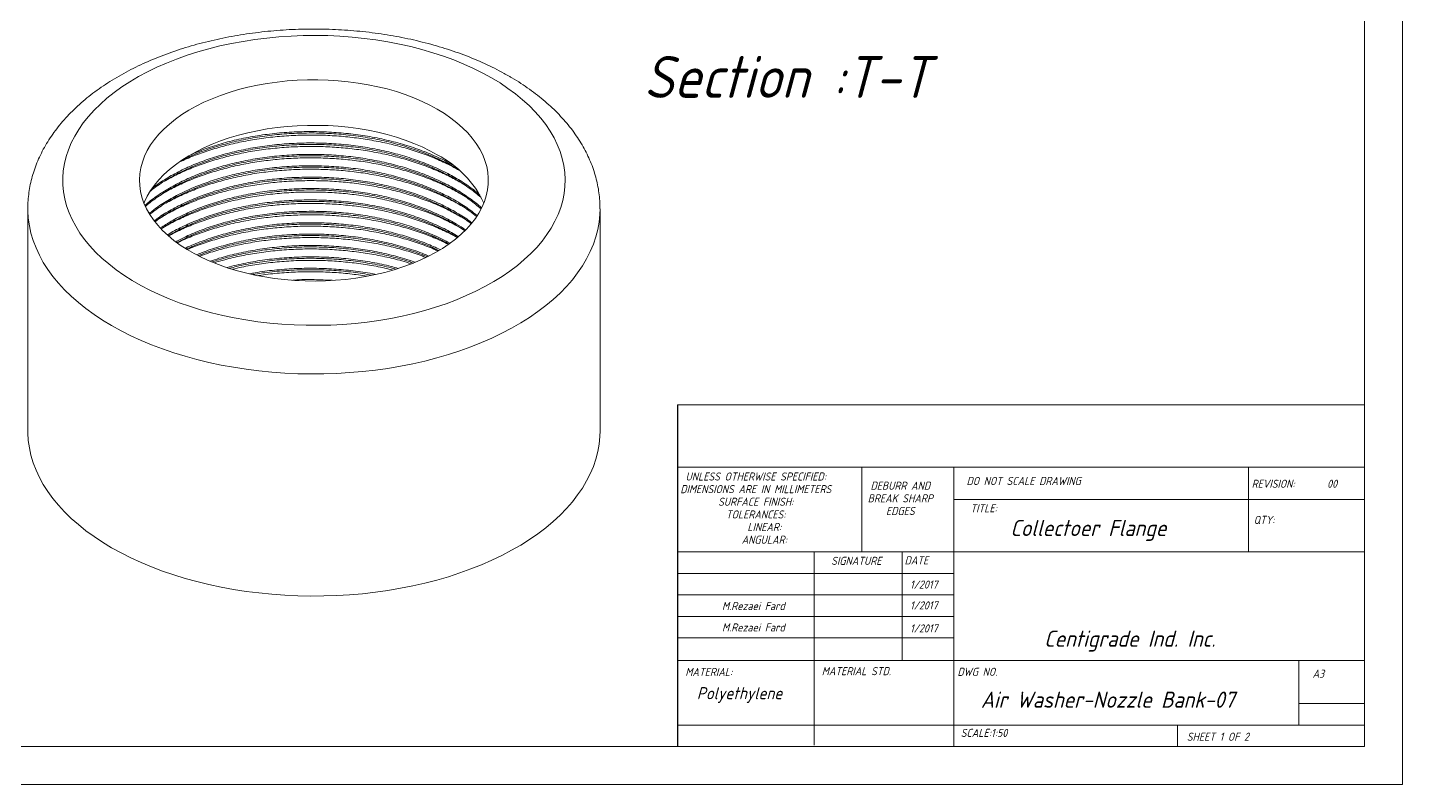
# Model space of a CAD drawing. Header units: millimetres. Extents: x 1113 to 4122, y 572 to 2689.
# Drawn here: x 2151 to 4122, y 572 to 1657 of the extents above; entities that cross this region are included whole.
import ezdxf

# ---------------------------------------------------------------- set-up
doc = ezdxf.new("R2010")
doc.units = ezdxf.units.MM
doc.linetypes.add('SLD-Solid', pattern=[0])
doc.styles.add('GENISO', font='geniso.shx', dxfattribs={"oblique": 15})

msp = doc.modelspace()

# ---------------------------------------------------------------- linework, layer by layer
at = {"color": 3, "linetype": 'SLD-Solid', "lineweight": 0}
for p, q in [((2151.8, 1397.3), (2151.8, 1078.9)), ((2971.8, 1078.9), (2971.8, 1397.3))]:
    msp.add_line(p, q, dxfattribs=at)
at = {"color": 7, "linetype": 'SLD-Solid', "lineweight": 0}
for p, q in [((3082.9, 1116.4), (4067.4, 1116.4)), ((3082.9, 1026.9), (4067.4, 1026.9)), ((3346.8, 1026.9), (3346.8, 905.5)), ((3478.7, 1026.9), (3478.7, 626.4)), ((3901.3, 905.5), (3901.3, 1026.9)), ((4067.4, 980.7), (3478.7, 980.7)), ((4067.4, 905.5), (3082.9, 905.5)), ((3278.6, 905.5), (3278.6, 628.2)), ((3404.8, 905.5), (3404.8, 749.6)), ((3478.7, 628.2), (3478.7, 905.5)), ((3478.7, 874.7), (3082.9, 874.7)), ((3478.7, 843.9), (3082.9, 843.9)), ((3478.7, 813.1), (3082.9, 813.1)), ((3478.7, 782.2), (3082.9, 782.2)), ((3082.9, 749.6), (4067.4, 749.6)), ((3973.2, 657.2), (3973.2, 749.6)), ((4067.4, 688), (3973.2, 688)), ((3082.9, 657.2), (4067.4, 657.2)), ((3799.2, 626.4), (3799.2, 657.2))]:
    msp.add_line(p, q, dxfattribs=at)
msp.add_line((3082.9, 1116.4), (3082.9, 626.4))
for points in [[(1113.2, 572), (1113.2, 2688.9), (4121.8, 2688.9), (4121.8, 572)], [(1167.6, 626.4), (1167.6, 2634.5), (4067.4, 2634.5), (4067.4, 626.4)]]:
    msp.add_lwpolyline(points, close=True, dxfattribs=at)
at = {"color": 3, "linetype": 'SLD-Solid', "lineweight": 0, "flags": 128}
for points in [[(2816.4, 1585.1), (2803.7, 1592.1), (2790.4, 1598.7), (2776.6, 1604.9), (2762.3, 1610.8), (2747.5, 1616.2), (2732.2, 1621.2), (2716.6, 1625.8), (2700.6, 1629.9), (2684.2, 1633.6), (2667.6, 1636.8), (2650.7, 1639.5), (2633.6, 1641.8), (2616.4, 1643.6), (2599, 1644.9), (2581.5, 1645.7), (2564, 1646), (2546.5, 1645.8), (2529, 1645.1), (2511.6, 1644), (2494.3, 1642.3), (2477.1, 1640.2), (2460.2, 1637.5), (2443.5, 1634.4), (2427.1, 1630.9), (2411, 1626.9), (2395.3, 1622.4), (2379.9, 1617.5), (2365, 1612.2), (2350.6, 1606.4), (2336.6, 1600.3), (2323.2, 1593.8), (2310.4, 1586.9), (2298.1, 1579.7), (2286.5, 1572.1), (2275.5, 1564.2), (2265.2, 1556), (2255.7, 1547.5), (2246.8, 1538.8), (2238.7, 1529.8), (2231.3, 1520.6), (2224.8, 1511.2), (2219, 1501.7), (2214.1, 1492), (2209.9, 1482.1), (2206.7, 1472.2), (2204.2, 1462.2), (2202.6, 1452.1), (2201.9, 1442), (2202, 1431.8), (2202.9, 1421.7), (2204.7, 1411.7), (2207.4, 1401.7), (2210.9, 1391.7), (2215.2, 1381.9), (2220.4, 1372.3), (2226.3, 1362.7), (2233.1, 1353.4), (2240.6, 1344.3), (2248.9, 1335.4), (2258, 1326.7), (2267.8, 1318.3), (2278.2, 1310.1), (2289.3, 1302.3), (2301.1, 1294.8), (2313.5, 1287.7), (2326.5, 1280.9), (2340.1, 1274.4), (2354.1, 1268.4), (2368.7, 1262.8), (2383.7, 1257.6), (2399.1, 1252.8), (2415, 1248.4), (2431.2, 1244.5), (2447.6, 1241.1), (2464.4, 1238.1), (2481.4, 1235.6), (2498.6, 1233.6), (2515.9, 1232), (2533.3, 1231), (2550.8, 1230.4), (2568.4, 1230.4), (2585.9, 1230.8), (2603.4, 1231.7), (2620.7, 1233.1), (2637.9, 1235), (2655, 1237.4), (2671.8, 1240.3), (2688.4, 1243.6), (2704.6, 1247.4), (2720.5, 1251.6), (2736.1, 1256.3), (2751.2, 1261.4), (2765.9, 1267), (2780.1, 1272.9), (2793.8, 1279.2), (2806.9, 1285.9), (2819.4, 1293), (2831.4, 1300.4), (2842.7, 1308.2), (2853.3, 1316.2), (2863.2, 1324.6), (2872.5, 1333.2), (2881, 1342), (2888.7, 1351.1), (2895.6, 1360.4), (2901.8, 1369.9), (2907.2, 1379.5), (2911.7, 1389.3), (2915.4, 1399.2), (2918.3, 1409.2), (2920.3, 1419.2), (2921.5, 1429.3), (2921.8, 1439.4), (2921.3, 1449.5), (2919.9, 1459.6), (2917.6, 1469.7), (2914.6, 1479.6), (2910.6, 1489.5), (2905.9, 1499.2), (2900.3, 1508.8), (2894, 1518.3), (2886.8, 1527.5), (2878.9, 1536.5), (2870.2, 1545.3), (2860.8, 1553.9), (2850.7, 1562.2), (2839.9, 1570.1), (2828.5, 1577.8), (2816.4, 1585.1)], [(2738.6, 1540.2), (2748.7, 1534.1), (2758.1, 1527.6), (2766.8, 1520.8), (2774.9, 1513.7), (2782.2, 1506.3), (2788.7, 1498.7), (2794.5, 1490.9), (2799.5, 1483), (2803.6, 1474.8), (2806.9, 1466.6), (2809.4, 1458.2), (2811, 1449.8), (2811.7, 1441.3), (2811.6, 1432.9), (2810.7, 1424.4), (2808.8, 1416), (2806.2, 1407.7), (2802.6, 1399.4), (2798.3, 1391.4), (2793.1, 1383.4), (2787.2, 1375.7), (2780.4, 1368.2), (2772.9, 1360.9), (2764.7, 1353.8), (2755.8, 1347.1), (2746.2, 1340.7), (2736, 1334.6), (2725.1, 1328.9), (2713.8, 1323.6), (2701.8, 1318.6), (2689.4, 1314.1), (2676.6, 1310), (2663.4, 1306.3), (2649.8, 1303.1), (2635.9, 1300.3), (2621.8, 1298.1), (2607.4, 1296.3), (2592.9, 1295), (2578.3, 1294.2), (2563.6, 1293.8), (2549, 1294), (2534.3, 1294.7), (2519.8, 1295.9), (2505.4, 1297.6), (2491.2, 1299.7), (2477.3, 1302.3), (2463.6, 1305.4), (2450.3, 1309), (2437.3, 1313), (2424.8, 1317.4), (2412.8, 1322.3), (2401.3, 1327.5), (2390.3, 1333.2), (2379.9, 1339.2), (2370.2, 1345.5), (2361.1, 1352.1), (2352.7, 1359.1), (2345, 1366.3), (2338.1, 1373.8), (2331.9, 1381.5), (2326.5, 1389.4), (2322, 1397.4), (2318.2, 1405.6), (2315.4, 1413.9), (2313.3, 1422.3), (2312.1, 1430.8), (2311.8, 1439.2), (2312.3, 1447.7), (2313.7, 1456.1), (2316, 1464.5), (2319.1, 1472.8), (2323, 1480.9), (2327.8, 1489), (2333.4, 1496.8), (2339.7, 1504.4), (2346.8, 1511.8), (2354.7, 1519), (2363.3, 1525.9), (2372.5, 1532.5), (2382.5, 1538.7), (2393, 1544.6), (2404.1, 1550.1), (2415.8, 1555.3), (2427.9, 1560), (2440.5, 1564.4), (2453.6, 1568.3), (2467, 1571.7), (2480.7, 1574.7), (2494.7, 1577.2), (2509, 1579.2), (2523.4, 1580.8), (2538, 1581.8), (2552.6, 1582.4), (2567.3, 1582.5), (2582, 1582), (2596.6, 1581.1), (2611, 1579.7), (2625.3, 1577.7), (2639.4, 1575.4), (2653.2, 1572.5), (2666.7, 1569.2), (2679.9, 1565.4), (2692.6, 1561.2), (2704.9, 1556.5), (2716.7, 1551.5), (2727.9, 1546), (2738.6, 1540.2)], [(2738.6, 1474.9), (2727.9, 1480.7), (2716.7, 1486.1), (2704.9, 1491.2), (2692.6, 1495.8), (2679.9, 1500.1), (2666.7, 1503.8), (2653.2, 1507.2), (2639.4, 1510), (2625.3, 1512.4), (2611, 1514.3), (2596.6, 1515.8), (2582, 1516.7), (2567.3, 1517.1), (2552.6, 1517.1), (2538, 1516.5), (2523.4, 1515.5), (2509, 1513.9), (2494.7, 1511.9), (2480.7, 1509.4), (2467, 1506.4), (2453.6, 1502.9), (2440.5, 1499), (2427.9, 1494.7), (2415.8, 1490), (2404.1, 1484.8), (2393, 1479.3), (2382.5, 1473.4), (2372.5, 1467.1), (2363.3, 1460.6), (2354.7, 1453.7), (2346.8, 1446.5), (2339.7, 1439.1), (2333.4, 1431.5), (2327.8, 1423.6), (2323, 1415.6), (2319.1, 1407.5), (2318.3, 1405.5)], [(2971.8, 1397.3), (2971.6, 1389.3), (2970.5, 1378.5), (2968.6, 1367.8), (2965.8, 1357.1), (2962.3, 1346.5), (2957.8, 1336.1), (2952.6, 1325.7), (2946.5, 1315.5), (2939.7, 1305.5), (2932.1, 1295.7), (2923.7, 1286.1), (2914.5, 1276.7), (2904.6, 1267.5), (2894, 1258.7), (2882.8, 1250.1), (2870.8, 1241.8), (2858.2, 1233.8), (2845, 1226.2), (2831.3, 1218.9), (2816.9, 1212), (2802, 1205.5), (2786.7, 1199.4), (2770.8, 1193.7), (2754.6, 1188.4), (2737.9, 1183.6), (2720.9, 1179.2), (2703.5, 1175.2), (2685.8, 1171.7), (2667.9, 1168.7), (2649.8, 1166.2), (2631.5, 1164.1), (2613, 1162.5), (2594.4, 1161.4), (2575.8, 1160.8), (2557.1, 1160.7), (2538.5, 1161), (2519.9, 1161.9), (2501.4, 1163.2), (2483, 1165.1), (2464.7, 1167.4), (2446.7, 1170.2), (2428.9, 1173.4), (2411.4, 1177.2), (2394.2, 1181.3), (2377.3, 1186), (2360.9, 1191), (2344.8, 1196.5), (2329.2, 1202.4), (2314.1, 1208.7), (2299.5, 1215.4), (2285.4, 1222.5), (2271.9, 1230), (2259, 1237.8), (2246.7, 1245.9), (2235.1, 1254.3), (2224.2, 1263.1), (2213.9, 1272.1), (2204.4, 1281.3), (2195.6, 1290.8), (2187.6, 1300.6), (2180.4, 1310.5), (2173.9, 1320.6), (2168.3, 1330.9), (2163.5, 1341.3), (2159.5, 1351.8), (2156.3, 1362.4), (2154, 1373.1), (2152.5, 1383.9), (2151.8, 1394.6), (2151.8, 1397.3)], [(2971.8, 1078.9), (2971.6, 1070.8), (2970.5, 1060), (2968.6, 1049.3), (2965.8, 1038.7), (2962.3, 1028.1), (2957.8, 1017.6), (2952.6, 1007.3), (2946.5, 997.1), (2939.7, 987.1), (2932.1, 977.2), (2923.7, 967.6), (2914.5, 958.2), (2904.6, 949.1), (2894, 940.2), (2882.8, 931.6), (2870.8, 923.3), (2858.2, 915.4), (2845, 907.8), (2831.3, 900.5), (2816.9, 893.6), (2802, 887.1), (2786.7, 881), (2770.8, 875.3), (2754.6, 870), (2737.9, 865.1), (2720.9, 860.7), (2703.5, 856.8), (2685.8, 853.3), (2667.9, 850.3), (2649.8, 847.7), (2631.5, 845.6), (2613, 844.1), (2594.4, 842.9), (2575.8, 842.3), (2557.1, 842.2), (2538.5, 842.6), (2519.9, 843.4), (2501.4, 844.8), (2483, 846.6), (2464.7, 848.9), (2446.7, 851.7), (2428.9, 855), (2411.4, 858.7), (2394.2, 862.9), (2377.3, 867.5), (2360.9, 872.6), (2344.8, 878.1), (2329.2, 884), (2314.1, 890.3), (2299.5, 897), (2285.4, 904.1), (2271.9, 911.5), (2259, 919.3), (2246.7, 927.4), (2235.1, 935.9), (2224.2, 944.6), (2213.9, 953.6), (2204.4, 962.9), (2195.6, 972.4), (2187.6, 982.1), (2180.4, 992.1), (2173.9, 1002.2), (2168.3, 1012.4), (2163.5, 1022.8), (2159.5, 1033.4), (2156.3, 1044), (2154, 1054.7), (2152.5, 1065.4), (2151.8, 1076.2), (2151.8, 1078.9)]]:
    msp.add_lwpolyline(points, dxfattribs=at)
at = {"color": 3, "linetype": 'SLD-Solid', "lineweight": 0}
msp.add_arc((2670.9, 1343), 148.2, 24.9332, 62.8343, dxfattribs=at)
for points, knots in [([(2841.4, 1587.6), (2839, 1588.9), (2832.2, 1592.8), (2820.6, 1598.9), (2806.4, 1605.7), (2791.8, 1612.1), (2776.7, 1618.1), (2761.3, 1623.6), (2745.5, 1628.7), (2729.4, 1633.4), (2713, 1637.6), (2696.4, 1641.4), (2679.5, 1644.7), (2662.4, 1647.6), (2645.1, 1650), (2627.7, 1652), (2610.2, 1653.5), (2592.6, 1654.5), (2575, 1655.1), (2557.3, 1655.2), (2539.6, 1654.9), (2522, 1654.1), (2504.4, 1652.8), (2486.9, 1651), (2469.6, 1648.8), (2452.4, 1646.2), (2435.5, 1643.1), (2418.7, 1639.5), (2402.2, 1635.5), (2385.9, 1631.1), (2370, 1626.2), (2354.4, 1620.8), (2339.2, 1615.1), (2324.3, 1608.9), (2309.9, 1602.3), (2295.9, 1595.2), (2282.4, 1587.8), (2269.4, 1579.9), (2256.9, 1571.7), (2245, 1563.1), (2233.7, 1554.1), (2223.1, 1544.8), (2213.1, 1535.1), (2203.7, 1525.2), (2195.1, 1514.9), (2187.3, 1504.4), (2180.2, 1493.7), (2173.9, 1482.8), (2168.4, 1471.7), (2163.6, 1460.5), (2159.7, 1449.3), (2156.5, 1437.9), (2154.2, 1426.5), (2152.6, 1415), (2151.8, 1405.3), (2151.9, 1399.4), (2151.9, 1397.2)], [0, 0, 0, 0, 0.010272, 0.02944, 0.048593, 0.067733, 0.086856, 0.105957, 0.125036, 0.144091, 0.163124, 0.182136, 0.201127, 0.220101, 0.23906, 0.258005, 0.27694, 0.295867, 0.314789, 0.333708, 0.352628, 0.37155, 0.390478, 0.409414, 0.42836, 0.44732, 0.466297, 0.485292, 0.504309, 0.52335, 0.542416, 0.56151, 0.580633, 0.599785, 0.618965, 0.638171, 0.6574, 0.676645, 0.695896, 0.71514, 0.734359, 0.753534, 0.772643, 0.791659, 0.810559, 0.829317, 0.847911, 0.866326, 0.884552, 0.902587, 0.920438, 0.938119, 0.95565, 0.973059, 0.990376, 1, 1, 1, 1]), ([(2971.7, 1397.3), (2971.7, 1399.3), (2971.8, 1405.1), (2971, 1414.7), (2969.5, 1426), (2967.2, 1437.3), (2964.2, 1448.4), (2960.4, 1459.5), (2955.8, 1470.4), (2950.6, 1481.2), (2944.5, 1491.9), (2937.8, 1502.3), (2930.3, 1512.6), (2922, 1522.7), (2913.1, 1532.5), (2903.5, 1542.1), (2893.1, 1551.4), (2882.2, 1560.3), (2870.6, 1569), (2858.4, 1577.3), (2848.6, 1583.4), (2842.8, 1586.8), (2841.4, 1587.6)], [0, 0, 0, 0, 0.026712, 0.077069, 0.127434, 0.177911, 0.228598, 0.279585, 0.330952, 0.382764, 0.435066, 0.487886, 0.54123, 0.595082, 0.649408, 0.704158, 0.75927, 0.814677, 0.870313, 0.926112, 0.982018, 1, 1, 1, 1]), ([(2769.6, 1452.8), (2764.7, 1455.5), (2753.4, 1461.8), (2733.9, 1470.5), (2711.6, 1479), (2687.9, 1486.2), (2663.5, 1492.2), (2638.6, 1496.9), (2613.4, 1500.3), (2587.9, 1502.5), (2561.9, 1503.4), (2535.6, 1502.9), (2509.2, 1501.2), (2483.3, 1498), (2458.1, 1493.6), (2434, 1488), (2411.1, 1481.3), (2389.4, 1473.6), (2376, 1467.6), (2369.3, 1464.6)], [0, 0, 0, 0, 0.046033, 0.106168, 0.166673, 0.227314, 0.287853, 0.346984, 0.405575, 0.463943, 0.522903, 0.583348, 0.64398, 0.704561, 0.764854, 0.824631, 0.882943, 0.941805, 1, 1, 1, 1]), ([(2768, 1454.1), (2767.4, 1454.4), (2760.6, 1458.9), (2745.5, 1466.5), (2722.9, 1476.6), (2698.4, 1485.3), (2672.5, 1492.7), (2645.7, 1498.4), (2618.2, 1502.6), (2590.3, 1505.3), (2562, 1506.4), (2533.5, 1505.8), (2505.2, 1503.7), (2477.5, 1499.9), (2450.8, 1494.6), (2425.3, 1487.9), (2401.1, 1479.7), (2383.5, 1472.7), (2374.7, 1468.1), (2372.8, 1467.1)], [0, 0, 0, 0, 0.005822, 0.070322, 0.135512, 0.201083, 0.266719, 0.332098, 0.39691, 0.461209, 0.526158, 0.591615, 0.657263, 0.722783, 0.787859, 0.852225, 0.916886, 0.982177, 1, 1, 1, 1]), ([(2760.1, 1460.5), (2755.3, 1463.2), (2743.6, 1469.7), (2722.8, 1478.6), (2698.4, 1487.4), (2672.5, 1494.7), (2645.7, 1500.5), (2618.2, 1504.7), (2590.3, 1507.3), (2562, 1508.4), (2533.5, 1507.9), (2505.2, 1505.7), (2477.5, 1501.9), (2450.8, 1496.7), (2425.4, 1489.9), (2403.8, 1482.9), (2391.5, 1477.6), (2386.7, 1475.5)], [0, 0, 0, 0, 0.048693, 0.118483, 0.188682, 0.25895, 0.328943, 0.398329, 0.467166, 0.536699, 0.606774, 0.677056, 0.7472, 0.816868, 0.885777, 0.955002, 1, 1, 1, 1]), ([(2801.1, 1414), (2795.9, 1418.2), (2785.3, 1427), (2766.6, 1439), (2745.7, 1450.2), (2722.9, 1460.3), (2698.4, 1469), (2672.5, 1476.3), (2645.7, 1482.1), (2618.2, 1486.3), (2590.3, 1489), (2562, 1490), (2533.5, 1489.5), (2505.2, 1487.3), (2477.5, 1483.6), (2450.8, 1478.3), (2425.3, 1471.6), (2401.1, 1463.4), (2378.2, 1453.9), (2357.1, 1443.1), (2340, 1432.7), (2331, 1425.6), (2327.6, 1422.9)], [0, 0, 0, 0, 0.04809, 0.098719, 0.149348, 0.200519, 0.251989, 0.30351, 0.35483, 0.405704, 0.456175, 0.507158, 0.558538, 0.610068, 0.661499, 0.71258, 0.763104, 0.81386, 0.86511, 0.916611, 0.968112, 1, 1, 1, 1]), ([(2799.6, 1417.2), (2794.9, 1421.1), (2784.8, 1429.4), (2766.6, 1441), (2745.7, 1452.3), (2722.9, 1462.3), (2698.4, 1471), (2672.5, 1478.4), (2645.7, 1484.2), (2618.2, 1488.4), (2590.3, 1491), (2562, 1492.1), (2533.5, 1491.5), (2505.2, 1489.4), (2477.5, 1485.6), (2450.8, 1480.3), (2425.3, 1473.6), (2401.1, 1465.5), (2378.2, 1456), (2357.1, 1445.1), (2340.9, 1435.3), (2332.6, 1428.8), (2330, 1426.7)], [0, 0, 0, 0, 0.044024, 0.095256, 0.146489, 0.198269, 0.250353, 0.302487, 0.354419, 0.405899, 0.456971, 0.508561, 0.560553, 0.612698, 0.664741, 0.716431, 0.767557, 0.818918, 0.870778, 0.922892, 0.975007, 1, 1, 1, 1]), ([(2772.1, 1435.1), (2766.4, 1438.3), (2754.3, 1445), (2733.9, 1454.2), (2711.6, 1462.6), (2687.9, 1469.9), (2663.5, 1475.9), (2638.6, 1480.6), (2613.4, 1484), (2587.9, 1486.2), (2561.9, 1487), (2535.6, 1486.6), (2509.2, 1484.8), (2483.3, 1481.7), (2458.1, 1477.3), (2434, 1471.7), (2411, 1465), (2389.3, 1457.2), (2368.6, 1448.3), (2356, 1441.6), (2349.7, 1438.2)], [0, 0, 0, 0, 0.050308, 0.1066079, 0.1632545, 0.2200283, 0.2767066, 0.3320674, 0.3869216, 0.4415677, 0.4967671, 0.5533577, 0.6101229, 0.6668404, 0.723289, 0.7792534, 0.8338467, 0.8889556, 0.9444803, 1, 1, 1, 1]), ([(2802.1, 1398.8), (2802.1, 1398.8), (2797.2, 1403.6), (2785.4, 1412.3), (2766.7, 1424.7), (2745.7, 1435.9), (2722.9, 1446), (2698.4, 1454.7), (2672.5, 1462), (2645.7, 1467.8), (2618.2, 1472), (2590.3, 1474.7), (2562, 1475.7), (2533.5, 1475.2), (2505.2, 1473), (2477.5, 1469.3), (2450.8, 1464), (2425.3, 1457.3), (2401, 1449.2), (2378.2, 1439.6), (2357, 1428.8), (2338, 1416.8), (2325.6, 1407.9), (2320.4, 1402.9), (2320, 1402.5)], [0, 0, 0, 0, 0.000126, 0.049955, 0.099257, 0.14856, 0.198389, 0.24851, 0.29868, 0.348655, 0.398195, 0.447343, 0.496989, 0.547022, 0.597202, 0.647284, 0.697026, 0.746226, 0.795652, 0.845558, 0.895709, 0.94586, 0.995766, 1, 1, 1, 1]), ([(2801.3, 1397.4), (2796.1, 1401.8), (2785.4, 1410.6), (2766.6, 1422.7), (2745.7, 1433.9), (2722.9, 1443.9), (2698.4, 1452.7), (2672.5, 1460), (2645.7, 1465.8), (2618.2, 1470), (2590.3, 1472.6), (2562, 1473.7), (2533.5, 1473.2), (2505.2, 1471), (2477.5, 1467.2), (2450.8, 1462), (2425.3, 1455.2), (2401, 1447.1), (2378.2, 1437.6), (2356.9, 1426.8), (2338, 1414.7), (2325.9, 1406.1), (2320.8, 1401.3), (2320.6, 1401.1)], [0, 0, 0, 0, 0.047796, 0.097327, 0.146858, 0.196918, 0.247272, 0.297675, 0.347881, 0.397652, 0.447028, 0.496905, 0.54717, 0.597583, 0.647897, 0.69787, 0.747298, 0.796954, 0.847092, 0.897475, 0.947858, 0.997997, 1, 1, 1, 1]), ([(2795.7, 1387.6), (2792.3, 1390.4), (2783.4, 1397.7), (2766.5, 1408.4), (2745.7, 1419.6), (2722.9, 1429.6), (2698.4, 1438.4), (2672.5, 1445.7), (2645.7, 1451.5), (2618.2, 1455.7), (2590.3, 1458.3), (2562, 1459.4), (2533.5, 1458.9), (2505.2, 1456.7), (2477.5, 1453), (2450.8, 1447.7), (2425.3, 1441), (2401.1, 1432.8), (2378.2, 1423.3), (2357, 1412.5), (2339.4, 1401.7), (2329.8, 1394.1), (2325.8, 1390.9)], [0, 0, 0, 0, 0.032158, 0.083342, 0.134526, 0.186257, 0.238291, 0.290376, 0.342258, 0.393689, 0.444713, 0.496254, 0.548196, 0.600292, 0.652285, 0.703925, 0.755003, 0.806315, 0.858126, 0.910191, 0.962256, 1, 1, 1, 1]), ([(2772.1, 1418.7), (2766.4, 1421.9), (2754.3, 1428.7), (2733.9, 1437.8), (2711.6, 1446.3), (2687.9, 1453.6), (2663.5, 1459.6), (2638.6, 1464.3), (2613.4, 1467.7), (2587.9, 1469.8), (2561.9, 1470.7), (2535.6, 1470.3), (2509.2, 1468.5), (2483.3, 1465.4), (2458.1, 1461), (2434, 1455.4), (2411, 1448.7), (2389.3, 1440.8), (2368.6, 1432), (2356, 1425.2), (2349.7, 1421.9)], [0, 0, 0, 0, 0.050308, 0.106608, 0.163255, 0.220028, 0.276707, 0.332067, 0.386922, 0.441568, 0.496767, 0.553358, 0.610123, 0.66684, 0.723289, 0.779253, 0.833847, 0.888956, 0.94448, 1, 1, 1, 1]), ([(2794.9, 1386.2), (2791.7, 1388.8), (2783.1, 1395.9), (2766.5, 1406.3), (2745.7, 1417.6), (2722.9, 1427.6), (2698.4, 1436.3), (2672.5, 1443.7), (2645.7, 1449.4), (2618.2, 1453.7), (2590.3, 1456.3), (2562, 1457.4), (2533.5, 1456.8), (2505.2, 1454.7), (2477.5, 1450.9), (2450.8, 1445.6), (2425.3, 1438.9), (2401.1, 1430.8), (2378.2, 1421.3), (2357, 1410.4), (2339.7, 1399.8), (2330.4, 1392.5), (2326.7, 1389.6)], [0, 0, 0, 0, 0.029854, 0.081309, 0.132764, 0.184769, 0.237079, 0.28944, 0.341597, 0.393301, 0.444595, 0.496409, 0.548627, 0.600998, 0.653267, 0.705182, 0.75653, 0.808114, 0.8602, 0.91254, 0.964881, 1, 1, 1, 1]), ([(2788, 1377.3), (2787.1, 1378.1), (2780.6, 1383.3), (2766.5, 1392), (2745.7, 1403.3), (2722.9, 1413.3), (2698.4, 1422.1), (2672.5, 1429.4), (2645.7, 1435.2), (2618.2, 1439.4), (2590.3, 1442), (2562, 1443.1), (2533.5, 1442.5), (2505.2, 1440.4), (2477.5, 1436.6), (2450.8, 1431.3), (2425.3, 1424.6), (2401.1, 1416.5), (2378.2, 1407), (2357.1, 1396.1), (2342, 1387.1), (2334.8, 1381.5), (2333.1, 1380.2)], [0, 0, 0, 0, 0.00921, 0.062854, 0.116497, 0.170714, 0.225249, 0.279837, 0.334212, 0.388115, 0.441591, 0.495608, 0.550047, 0.604646, 0.659138, 0.71326, 0.766793, 0.820571, 0.874872, 0.929439, 0.984005, 1, 1, 1, 1]), ([(2787, 1376.1), (2786.4, 1376.6), (2780.2, 1381.5), (2766.5, 1390), (2745.7, 1401.2), (2722.9, 1411.3), (2698.4, 1420), (2672.5, 1427.3), (2645.7, 1433.1), (2618.2, 1437.3), (2590.3, 1440), (2562, 1441), (2533.5, 1440.5), (2505.2, 1438.3), (2477.5, 1434.6), (2450.8, 1429.3), (2425.3, 1422.6), (2401.1, 1414.4), (2378.2, 1404.9), (2357.1, 1394.1), (2342.4, 1385.3), (2335.4, 1379.9), (2334.1, 1378.8)], [0, 0, 0, 0, 0.006027, 0.0600034, 0.1139797, 0.1685329, 0.223406, 0.2783327, 0.3330453, 0.3872824, 0.4410905, 0.4954431, 0.5502197, 0.6051572, 0.6599874, 0.7144453, 0.7683096, 0.8224212, 0.8770593, 0.9319645, 0.9868698, 1, 1, 1, 1]), ([(2772.1, 1402.4), (2766.4, 1405.6), (2754.3, 1412.4), (2733.9, 1421.5), (2711.6, 1430), (2687.9, 1437.2), (2663.5, 1443.3), (2638.6, 1448), (2613.4, 1451.4), (2587.9, 1453.5), (2561.9, 1454.4), (2535.6, 1454), (2509.2, 1452.2), (2483.3, 1449.1), (2458.1, 1444.6), (2434, 1439), (2411, 1432.3), (2389.3, 1424.5), (2368.6, 1415.6), (2356, 1408.9), (2349.7, 1405.5)], [0, 0, 0, 0, 0.050308, 0.106608, 0.163255, 0.220028, 0.276707, 0.332067, 0.386922, 0.441568, 0.496767, 0.553358, 0.610123, 0.66684, 0.723289, 0.779253, 0.833847, 0.888956, 0.94448, 1, 1, 1, 1]), ([(2772.1, 1386.1), (2766.4, 1389.3), (2754.3, 1396), (2733.9, 1405.2), (2711.6, 1413.6), (2687.9, 1420.9), (2663.5, 1426.9), (2638.6, 1431.6), (2613.4, 1435), (2587.9, 1437.2), (2561.9, 1438), (2535.6, 1437.6), (2509.2, 1435.8), (2483.3, 1432.7), (2458.1, 1428.3), (2434, 1422.7), (2411, 1416), (2389.3, 1408.2), (2368.7, 1399.2), (2349.9, 1389.7), (2339, 1382.6), (2333.7, 1379.3)], [0, 0, 0, 0, 0.047885, 0.101474, 0.155393, 0.209433, 0.263382, 0.316077, 0.36829, 0.420304, 0.472846, 0.526711, 0.580743, 0.634729, 0.688459, 0.741729, 0.793693, 0.846148, 0.898999, 0.952051, 1, 1, 1, 1]), ([(2779.2, 1367.2), (2775, 1370), (2764.6, 1377), (2745.6, 1386.9), (2722.9, 1397), (2698.4, 1405.7), (2672.5, 1413), (2645.7, 1418.8), (2618.2, 1423), (2590.3, 1425.7), (2562, 1426.7), (2533.5, 1426.2), (2505.2, 1424), (2477.5, 1420.3), (2450.8, 1415), (2425.3, 1408.3), (2401, 1400.2), (2378.2, 1390.6), (2358.3, 1380.6), (2346.9, 1373.3), (2341.9, 1370)], [0, 0, 0, 0, 0.038702, 0.095344, 0.152592, 0.210175, 0.267814, 0.325229, 0.382144, 0.43861, 0.495647, 0.553129, 0.610779, 0.668317, 0.725465, 0.781989, 0.838773, 0.896109, 0.953726, 1, 1, 1, 1]), ([(2777.9, 1366), (2774.1, 1368.5), (2764.1, 1375.2), (2745.6, 1384.9), (2722.9, 1394.9), (2698.4, 1403.7), (2672.5, 1411), (2645.7, 1416.8), (2618.2, 1421), (2590.3, 1423.6), (2562, 1424.7), (2533.5, 1424.2), (2505.2, 1422), (2477.5, 1418.3), (2450.8, 1413), (2425.3, 1406.2), (2401, 1398.1), (2378.2, 1388.6), (2358.7, 1378.8), (2347.8, 1371.7), (2343.1, 1368.7)], [0, 0, 0, 0, 0.0351, 0.092169, 0.149847, 0.207864, 0.265937, 0.323784, 0.381129, 0.438019, 0.495486, 0.553401, 0.611485, 0.669457, 0.727034, 0.783984, 0.841196, 0.898964, 0.957015, 1, 1, 1, 1]), ([(2778, 1366.1), (2776.7, 1367), (2769.5, 1371.7), (2754.8, 1379.3), (2734, 1388.9), (2711.5, 1397.3), (2687.9, 1404.6), (2663.5, 1410.6), (2638.6, 1415.3), (2613.4, 1418.7), (2587.9, 1420.8), (2561.9, 1421.7), (2535.6, 1421.3), (2509.2, 1419.5), (2483.3, 1416.4), (2458.1, 1412), (2434, 1406.4), (2411.1, 1399.7), (2389.3, 1391.9), (2368.7, 1382.9), (2353.2, 1375.2), (2345.3, 1370.1), (2343.1, 1368.8)], [0, 0, 0, 0, 0.0124836, 0.0661096, 0.1202729, 0.1747698, 0.229389, 0.2839164, 0.3371763, 0.3899487, 0.442521, 0.4956256, 0.5500686, 0.6046796, 0.6592447, 0.713551, 0.7673916, 0.8199131, 0.8729306, 0.9263482, 0.9799681, 1, 1, 1, 1]), ([(2768.9, 1357.5), (2768, 1358.1), (2760.9, 1362.8), (2745.6, 1370.5), (2722.9, 1380.7), (2698.4, 1389.4), (2672.5, 1396.7), (2645.7, 1402.5), (2618.2, 1406.7), (2590.3, 1409.3), (2562, 1410.4), (2533.5, 1409.9), (2505.2, 1407.7), (2477.5, 1404), (2450.8, 1398.7), (2425.3, 1392), (2401, 1383.8), (2378.3, 1374.3), (2361.8, 1366.2), (2353.7, 1361.1), (2352, 1360)], [0, 0, 0, 0, 0.008295, 0.068627, 0.129604, 0.190938, 0.252332, 0.313486, 0.37411, 0.434254, 0.495006, 0.556232, 0.617638, 0.678924, 0.739795, 0.800001, 0.860484, 0.921556, 0.982926, 1, 1, 1, 1]), ([(2767.6, 1356.3), (2767.2, 1356.6), (2760.4, 1361), (2745.5, 1368.5), (2722.9, 1378.6), (2698.4, 1387.3), (2672.5, 1394.7), (2645.7, 1400.5), (2618.2, 1404.7), (2590.3, 1407.3), (2562, 1408.4), (2533.5, 1407.8), (2505.2, 1405.7), (2477.5, 1401.9), (2450.8, 1396.6), (2425.3, 1389.9), (2401, 1381.8), (2378.3, 1372.2), (2362.3, 1364.5), (2354.7, 1359.6), (2353.4, 1358.8)], [0, 0, 0, 0, 0.004215, 0.065072, 0.126578, 0.188445, 0.250373, 0.312059, 0.37321, 0.433876, 0.495156, 0.556915, 0.618855, 0.680674, 0.742073, 0.802803, 0.863811, 0.925414, 0.987317, 1, 1, 1, 1]), ([(2767.3, 1356), (2763.1, 1358.3), (2752.6, 1364.2), (2733.9, 1372.5), (2711.6, 1381), (2687.9, 1388.3), (2663.5, 1394.3), (2638.6, 1399), (2613.4, 1402.4), (2587.9, 1404.5), (2561.9, 1405.4), (2535.6, 1405), (2509.2, 1403.2), (2483.3, 1400.1), (2458.1, 1395.7), (2434, 1390.1), (2411, 1383.3), (2389.3, 1375.5), (2370, 1367.3), (2358.7, 1361.2), (2353.7, 1358.6)], [0, 0, 0, 0, 0.037354, 0.095115, 0.153233, 0.21148, 0.26963, 0.326427, 0.382706, 0.43877, 0.495402, 0.553462, 0.611701, 0.66989, 0.727804, 0.785221, 0.841232, 0.897771, 0.954737, 1, 1, 1, 1]), ([(2756.6, 1348.1), (2752.9, 1350.1), (2742.3, 1355.9), (2722.8, 1364.3), (2698.4, 1373.1), (2672.5, 1380.4), (2645.7, 1386.2), (2618.2, 1390.4), (2590.3, 1393), (2562, 1394.1), (2533.5, 1393.5), (2505.2, 1391.4), (2477.5, 1387.6), (2450.8, 1382.4), (2425.3, 1375.6), (2401.1, 1367.5), (2380.4, 1359), (2368.6, 1352.8), (2363.7, 1350.2)], [0, 0, 0, 0, 0.034731, 0.100444, 0.166542, 0.232704, 0.298609, 0.363941, 0.428756, 0.494227, 0.560208, 0.626384, 0.69243, 0.758028, 0.822911, 0.888091, 0.953906, 1, 1, 1, 1]), ([(2755, 1346.9), (2751.8, 1348.6), (2741.8, 1354.2), (2722.8, 1362.2), (2698.4, 1371), (2672.5, 1378.3), (2645.7, 1384.1), (2618.2, 1388.3), (2590.3, 1391), (2562, 1392), (2533.5, 1391.5), (2505.2, 1389.3), (2477.5, 1385.6), (2450.8, 1380.3), (2425.3, 1373.6), (2401.1, 1365.4), (2380.9, 1357.2), (2369.6, 1351.3), (2365.3, 1349)], [0, 0, 0, 0, 0.029985, 0.096348, 0.163101, 0.229918, 0.296476, 0.362454, 0.427911, 0.49403, 0.560666, 0.627496, 0.694196, 0.760444, 0.825969, 0.891795, 0.958262, 1, 1, 1, 1]), ([(2754.5, 1346.6), (2747.7, 1349.8), (2733.9, 1356.3), (2711.5, 1364.6), (2687.9, 1371.9), (2663.5, 1377.9), (2638.6, 1382.6), (2613.4, 1386), (2587.9, 1388.2), (2561.9, 1389.1), (2535.6, 1388.6), (2509.2, 1386.8), (2483.3, 1383.7), (2458.1, 1379.3), (2434, 1373.7), (2411, 1367), (2389.4, 1359.1), (2374.3, 1352.9), (2366.9, 1349.1), (2365.9, 1348.5)], [0, 0, 0, 0, 0.061851, 0.124619, 0.187528, 0.250331, 0.311674, 0.372456, 0.433007, 0.494172, 0.556877, 0.619777, 0.682623, 0.745172, 0.807184, 0.867677, 0.928741, 0.990265, 1, 1, 1, 1]), ([(2742.8, 1338.9), (2736.2, 1341.9), (2722, 1348.4), (2698.3, 1356.7), (2672.5, 1364.1), (2645.7, 1369.8), (2618.2, 1374), (2590.3, 1376.7), (2562, 1377.8), (2533.5, 1377.2), (2505.2, 1375.1), (2477.5, 1371.3), (2450.8, 1366), (2425.3, 1359.3), (2401.2, 1351.1), (2385.2, 1344.9), (2377.9, 1341.1), (2377.5, 1341)], [0, 0, 0, 0, 0.0634168, 0.1356961, 0.208046, 0.2801139, 0.3515555, 0.422432, 0.4940257, 0.566178, 0.6385421, 0.7107649, 0.7824974, 0.8534478, 0.9247241, 0.9966939, 1, 1, 1, 1]), ([(2740.8, 1337.7), (2734.8, 1340.4), (2721.3, 1346.6), (2698.3, 1354.7), (2672.5, 1362), (2645.7, 1367.8), (2618.2, 1372), (2590.3, 1374.6), (2562, 1375.7), (2533.5, 1375.2), (2505.2, 1373), (2477.5, 1369.3), (2450.8, 1364), (2425.3, 1357.2), (2401.3, 1349.3), (2386.6, 1342.9), (2379.4, 1339.8)], [0, 0, 0, 0, 0.057803, 0.130986, 0.204239, 0.277208, 0.349542, 0.421304, 0.493792, 0.566846, 0.640114, 0.713239, 0.785868, 0.857705, 0.929871, 1, 1, 1, 1]), ([(2739.6, 1337), (2737.6, 1337.9), (2728.7, 1342), (2711.5, 1348.2), (2687.9, 1355.6), (2663.5, 1361.6), (2638.6, 1366.3), (2613.4, 1369.7), (2587.9, 1371.8), (2561.9, 1372.7), (2535.6, 1372.3), (2509.2, 1370.5), (2483.3, 1367.4), (2458.1, 1363), (2434, 1357.4), (2411.1, 1350.6), (2393.3, 1344.5), (2383.6, 1340.2), (2380.7, 1338.9)], [0, 0, 0, 0, 0.018967, 0.087909, 0.157006, 0.225986, 0.293363, 0.360124, 0.426631, 0.493811, 0.562685, 0.631772, 0.7008, 0.769501, 0.837612, 0.904055, 0.971126, 1, 1, 1, 1]), ([(2726.6, 1329.7), (2725.3, 1330.3), (2716.4, 1334.2), (2698.3, 1340.3), (2672.5, 1347.7), (2645.7, 1353.5), (2618.2, 1357.7), (2590.3, 1360.4), (2562, 1361.4), (2533.5, 1360.9), (2505.2, 1358.7), (2477.5, 1355), (2450.8, 1349.7), (2425.4, 1342.9), (2406.4, 1336.8), (2396.4, 1332.6), (2393.9, 1331.5)], [0, 0, 0, 0, 0.013718, 0.094291, 0.174943, 0.25528, 0.33492, 0.413929, 0.493738, 0.57417, 0.654837, 0.735348, 0.815311, 0.894403, 0.973858, 1, 1, 1, 1]), ([(2724.3, 1328.7), (2723.7, 1328.9), (2715.6, 1332.5), (2698.3, 1338.3), (2672.5, 1345.7), (2645.7, 1351.5), (2618.2, 1355.7), (2590.3, 1358.3), (2562, 1359.4), (2533.5, 1358.8), (2505.2, 1356.7), (2477.5, 1352.9), (2450.8, 1347.7), (2425.4, 1340.9), (2407.1, 1335.1), (2397.9, 1331.1), (2396.1, 1330.4)], [0, 0, 0, 0, 0.005806, 0.087664, 0.169602, 0.25122, 0.33213, 0.412399, 0.493481, 0.575195, 0.657149, 0.738943, 0.820182, 0.900535, 0.981257, 1, 1, 1, 1]), ([(2722.2, 1327.7), (2718.6, 1329.1), (2707.6, 1333.3), (2687.9, 1339.2), (2663.5, 1345.3), (2638.6, 1350), (2613.4, 1353.4), (2587.9, 1355.5), (2561.9, 1356.4), (2535.6, 1356), (2509.2, 1354.2), (2483.3, 1351.1), (2458.1, 1346.7), (2434, 1341), (2413.9, 1335.3), (2402.4, 1331), (2398.1, 1329.4)], [0, 0, 0, 0, 0.037374, 0.114986, 0.192469, 0.26815, 0.343138, 0.417843, 0.493303, 0.570666, 0.648267, 0.725803, 0.802971, 0.879477, 0.954109, 1, 1, 1, 1]), ([(2706.9, 1320.7), (2704, 1321.8), (2693, 1325.8), (2672.5, 1331.3), (2645.7, 1337.2), (2618.2, 1341.4), (2590.3, 1344), (2562, 1345.1), (2533.5, 1344.6), (2505.2, 1342.4), (2477.5, 1338.6), (2450.9, 1333.3), (2429.4, 1327.9), (2417.4, 1323.7), (2413.3, 1322.3)], [0, 0, 0, 0, 0.032985, 0.12579, 0.218234, 0.309874, 0.40079, 0.492626, 0.585178, 0.678002, 0.770644, 0.862658, 0.953668, 1, 1, 1, 1]), ([(2704.3, 1319.6), (2702.2, 1320.3), (2692.1, 1324), (2672.4, 1329.3), (2645.7, 1335.2), (2618.2, 1339.3), (2590.3, 1342), (2562, 1343), (2533.5, 1342.5), (2505.2, 1340.3), (2477.5, 1336.6), (2450.9, 1331.3), (2430.3, 1326.1), (2419.2, 1322.3), (2416.1, 1321.2)], [0, 0, 0, 0, 0.023586, 0.118315, 0.212675, 0.306215, 0.399015, 0.492753, 0.587224, 0.681971, 0.776534, 0.870455, 0.963351, 1, 1, 1, 1]), ([(2701.3, 1318.5), (2696.8, 1320), (2684.5, 1323.9), (2663.5, 1328.9), (2638.6, 1333.6), (2613.4, 1337), (2587.9, 1339.2), (2561.9, 1340.1), (2535.6, 1339.6), (2509.2, 1337.9), (2483.3, 1334.7), (2458.1, 1330.3), (2436.5, 1325.4), (2423.9, 1321.6), (2418.9, 1320.1)], [0, 0, 0, 0, 0.05182, 0.142051, 0.230184, 0.317511, 0.404507, 0.492383, 0.582474, 0.672843, 0.763137, 0.853001, 0.942096, 1, 1, 1, 1]), ([(2682.6, 1311.9), (2679.2, 1312.9), (2667.2, 1316.4), (2645.6, 1320.8), (2618.2, 1325.1), (2590.3, 1327.7), (2562, 1328.8), (2533.5, 1328.2), (2505.2, 1326.1), (2477.6, 1322.3), (2454.8, 1318), (2441.9, 1314.4), (2437.4, 1313.2)], [0, 0, 0, 0, 0.044932, 0.157351, 0.268793, 0.379353, 0.491032, 0.603583, 0.716464, 0.829125, 0.94102, 1, 1, 1, 1]), ([(2679.3, 1310.8), (2676.9, 1311.5), (2666.1, 1314.6), (2645.6, 1318.7), (2618.2, 1323), (2590.3, 1325.6), (2562, 1326.7), (2533.5, 1326.2), (2505.2, 1324), (2477.6, 1320.2), (2456.1, 1316.2), (2444.3, 1313), (2441, 1312.1)], [0, 0, 0, 0, 0.031296, 0.147199, 0.262095, 0.376082, 0.491222, 0.607261, 0.72364, 0.839793, 0.955156, 1, 1, 1, 1]), ([(2674.8, 1309.6), (2670.9, 1310.6), (2659.1, 1313.6), (2638.6, 1317.3), (2613.4, 1320.7), (2587.9, 1322.8), (2561.9, 1323.7), (2535.6, 1323.3), (2509.2, 1321.5), (2483.3, 1318.4), (2461.9, 1314.8), (2449.5, 1311.8), (2445.2, 1310.8)], [0, 0, 0, 0, 0.05306, 0.163079, 0.272092, 0.380691, 0.49039, 0.602853, 0.715664, 0.82838, 0.940561, 1, 1, 1, 1]), ([(2650.1, 1303.3), (2648.6, 1303.6), (2638.2, 1305.9), (2618.2, 1308.6), (2590.3, 1311.4), (2562, 1312.4), (2533.5, 1311.9), (2505.3, 1309.7), (2484, 1307.1), (2472.5, 1304.7), (2470, 1304.2)], [0, 0, 0, 0, 0.026858, 0.180943, 0.33381, 0.488224, 0.643842, 0.799917, 0.955687, 1, 1, 1, 1]), ([(2645, 1302.3), (2636.1, 1303.8), (2618.1, 1306.8), (2590.3, 1309.3), (2562, 1310.4), (2533.5, 1309.9), (2505.3, 1307.6), (2485.6, 1305.3), (2475.7, 1303.3), (2474.7, 1303.1)], [0, 0, 0, 0, 0.160699, 0.322822, 0.486584, 0.651625, 0.817151, 0.982352, 1, 1, 1, 1]), ([(2637.6, 1300.9), (2629.5, 1302.1), (2613.2, 1304.5), (2587.9, 1306.5), (2561.9, 1307.4), (2535.5, 1307), (2509.2, 1305.1), (2491.2, 1303.2), (2482.1, 1301.6), (2481.5, 1301.5)], [0, 0, 0, 0, 0.15761, 0.319732, 0.483495, 0.651386, 0.819795, 0.988062, 1, 1, 1, 1]), ([(2587.9, 1294.9), (2579.3, 1295.2), (2561.2, 1296.1), (2542.3, 1296), (2532.1, 1295.2), (2531.4, 1295.1)], [0, 0, 0, 0, 0.456447, 0.960038, 1, 1, 1, 1])]:
    msp.add_open_spline(points, degree=3, knots=knots, dxfattribs=at)

# ---------------------------------------------------------------- texts
at = {"color": 7, "attachment_point": 5, "style": 'GENISO'}
for s, insert, char_height in [('Section :T-T', (3239.5, 1586.5), 60), ('UNLESS OTHERWISE SPECIFIED:', (3195, 1013.6), 11.599), ('DEBURR AND', (3402.1, 1000.4), 11.6), ('DO NOT SCALE DRAWING', (3578.9, 1007.2), 11.599), ('REVISION:       00', (3966.8, 1003.2), 11.599), ('DIMENSIONS ARE IN MILLIMETERS', (3195, 995.5), 11.599), ('BREAK SHARP', (3402.1, 982.3), 11.599), ('SURFACE FINISH:', (3195, 977.4), 11.599), ('EDGES', (3402.1, 964.2), 11.6), ('TITLE:', (3521.6, 968.1), 11.6), ('TOLERANCES:', (3195, 959.2), 11.599), ('LINEAR:', (3207.2, 941.1), 11.6), ('Collectoer Flange', (3671.6, 936.3), 23.199), ('QTY:', (3923.5, 951.4), 11.6), ('ANGULAR:', (3207.2, 923), 11.6), ('SIGNATURE', (3339.1, 892.7), 11.6), ('DATE', (3425.2, 893.3), 11.6), ('1/2017', (3435.8, 858.7), 11.6), ('M.Rezaei Fard', (3191.6, 828), 11.599), ('1/2017', (3435.8, 828.8), 11.6), ('M.Rezaei Fard', (3191.6, 797.2), 11.599), ('1/2017', (3435.8, 795.8), 11.6), ('Centigrade Ind. Inc.', (3731, 777.6), 23.199), ('MATERIAL:', (3127.7, 733.3), 11.6), ('MATERIAL STD.', (3339.1, 734.5), 11.599), ('DWG NO.', (3512.5, 733.6), 11.6), ('A3', (4001.2, 730.8), 11.6), ('Polyethylene', (3171.7, 700.3), 17.399), ('Air Washer-Nozzle Bank-07', (3699.4, 693.6), 23.199), ('SCALE:1:50', (3522.1, 646), 11.6), ('SHEET 1 OF 2', (3857.2, 640.5), 11.599)]:
    msp.add_mtext(s, dxfattribs=dict(at, insert=insert, char_height=char_height))

doc.saveas('drawing.dxf')
